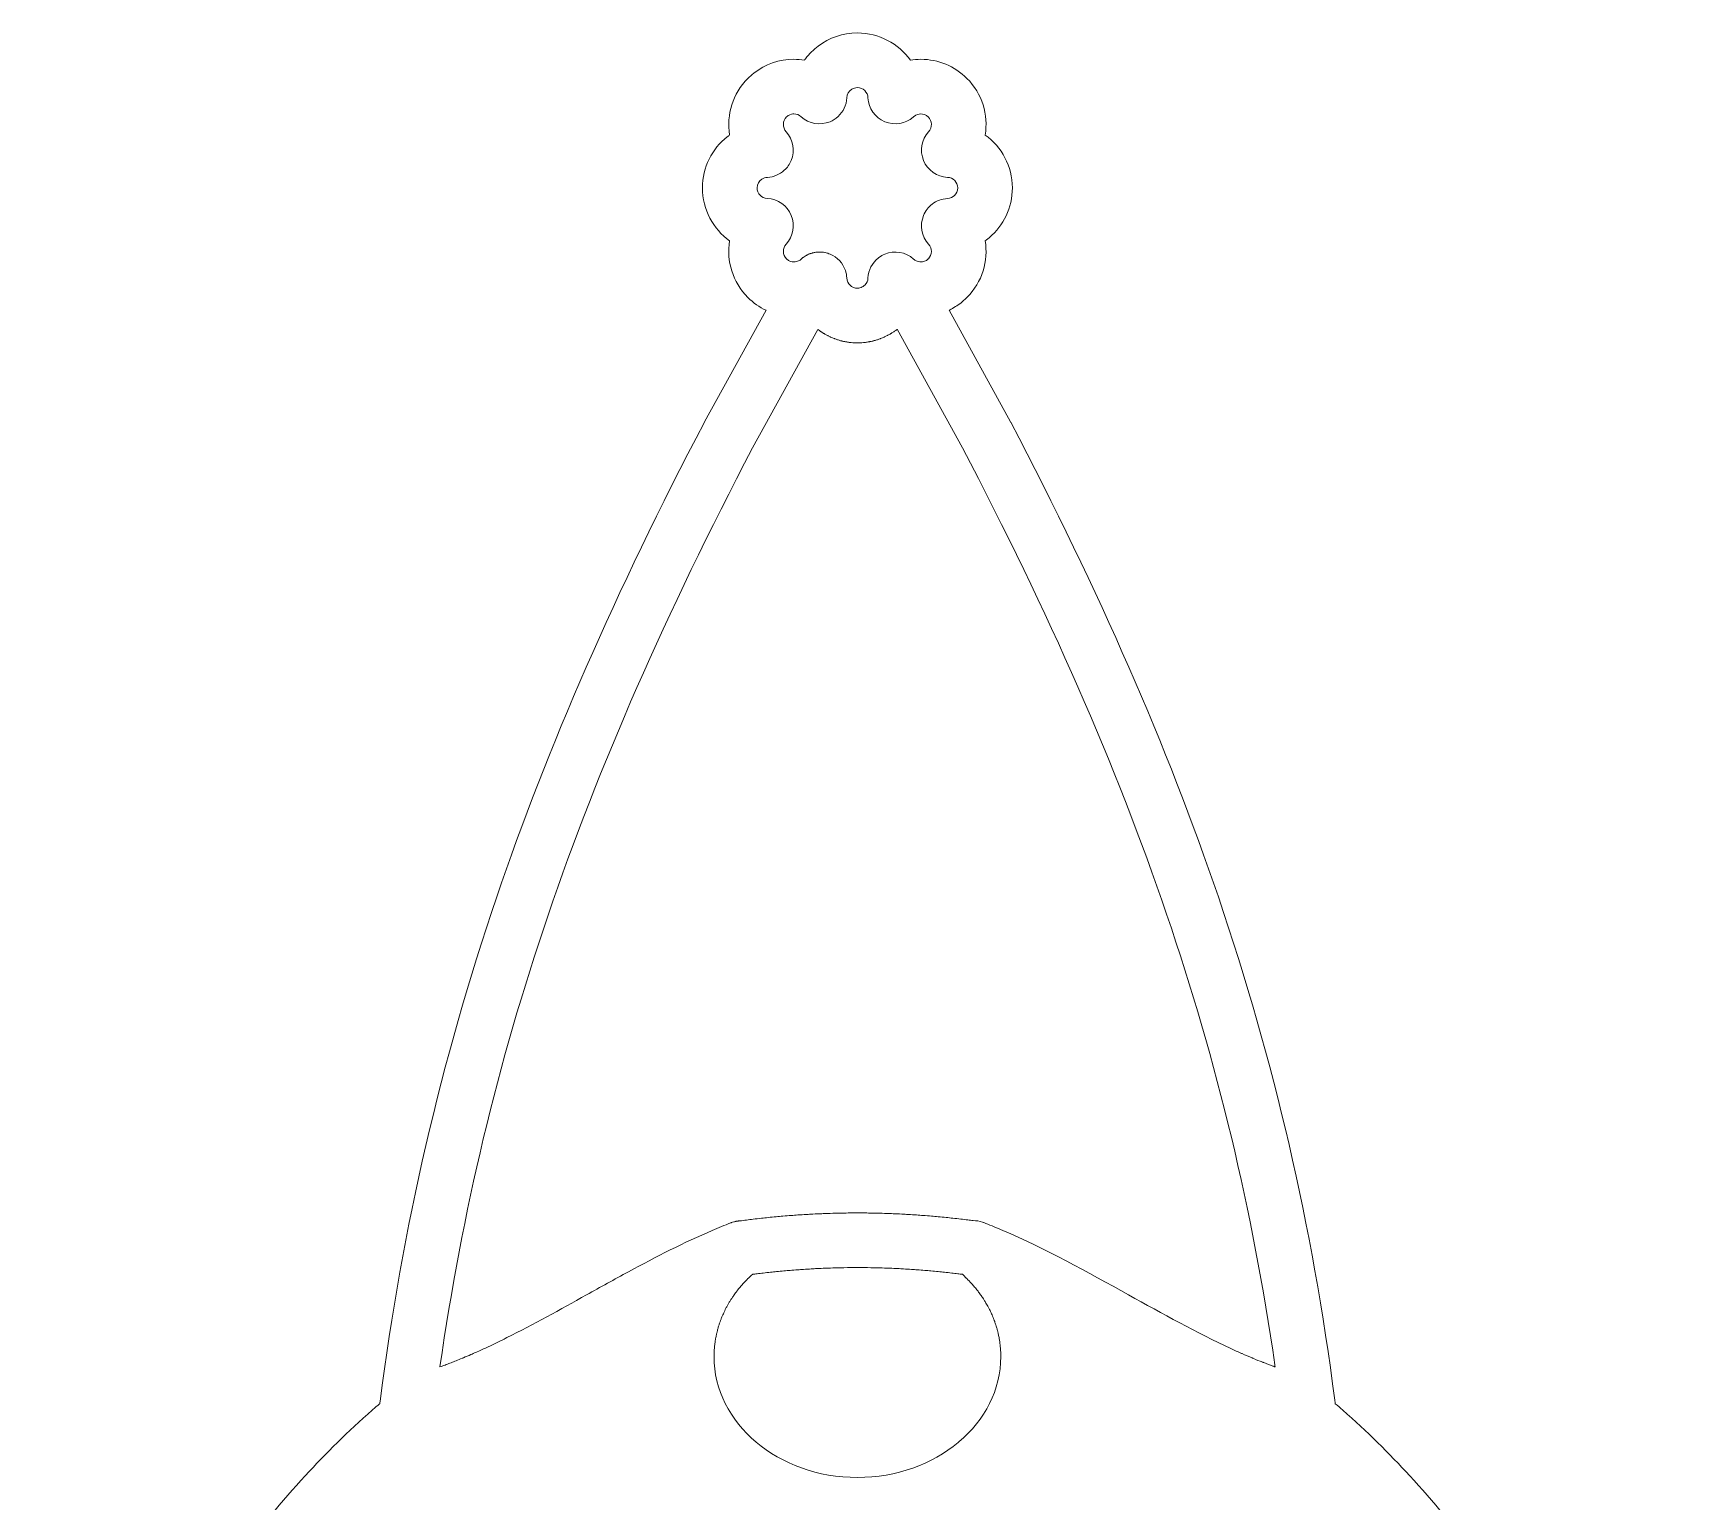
# Model space of a CAD drawing. Header units: inches. Extents: x -261 to 5410, y -3803 to -146.
# Drawn here: x 4942.9 to 5384.7, y -627.3 to -234 of the extents above; entities that cross this region are included whole.
import ezdxf

# ---------------------------------------------------------------- set-up
doc = ezdxf.new("R2010")
doc.units = ezdxf.units.IN
doc.header["$MEASUREMENT"] = 0
doc.layers.add('Layer 1', color=7, linetype='Continuous')

# ---------------------------------------------------------------- blocks, each defined once
blk = doc.blocks.new('block 39')
at = {"layer": 'Layer 1', "lineweight": 0}
for points, knots in [([(5378.87, -774.85), (5378.06, -774.23), (5377.09, -773.7), (5375.88, -773.24), (5375.67, -763.93), (5374.89, -754.73), (5373.53, -745.82), (5372.23, -737.09), (5370.22, -727.91), (5367.37, -717.75), (5367.36, -717.71), (5367.35, -717.68), (5367.34, -717.64), (5364.66, -708.61), (5361.41, -699.59), (5357.67, -690.83), (5357.66, -690.82), (5357.65, -690.8), (5357.64, -690.78), (5350.19, -673.71), (5340.73, -657.32), (5329.5, -642.08), (5324.01, -634.63), (5318.03, -627.37), (5311.72, -620.49), (5306.23, -614.5), (5300.2, -608.59), (5293.78, -602.9), (5293.75, -602.88), (5293.73, -602.86), (5293.7, -602.83), (5293.2, -602.4), (5292.43, -601.76), (5291.76, -601.2), (5291.74, -600.88), (5291.71, -600.56), (5291.65, -600.25), (5285.61, -553.5), (5275.41, -509.41), (5260.46, -465.46), (5246.84, -425.38), (5228.65, -383.79), (5204.84, -338.3), (5204.82, -338.25), (5204.79, -338.21), (5204.77, -338.16), (5204.77, -338.16), (5188.31, -308.27), (5188.31, -308.27), (5188.48, -308.19), (5188.66, -308.1), (5188.83, -308), (5189.91, -307.45), (5190.93, -306.77), (5191.88, -305.98), (5191.92, -305.94), (5191.97, -305.91), (5192.01, -305.87), (5192.38, -305.56), (5192.75, -305.22), (5193.1, -304.87), (5197.22, -300.75), (5198.87, -295.07), (5197.99, -289.7), (5198.15, -289.59), (5198.3, -289.47), (5198.45, -289.35), (5198.67, -289.18), (5198.89, -289.01), (5199.1, -288.82), (5202.88, -285.62), (5205.26, -280.85), (5205.26, -275.52), (5205.26, -269.7), (5202.41, -264.52), (5197.99, -261.35), (5198.87, -255.97), (5197.22, -250.29), (5193.1, -246.18), (5189.8, -242.88), (5185.42, -241.07), (5180.76, -241.07), (5179.81, -241.07), (5178.87, -241.14), (5177.94, -241.29), (5174.76, -236.87), (5169.58, -234.02), (5163.76, -234.02), (5159.83, -234.02), (5156.19, -235.32), (5153.26, -237.52), (5151.98, -238.48), (5150.84, -239.62), (5149.87, -240.9), (5149.76, -241.03), (5149.67, -241.16), (5149.57, -241.29), (5148.65, -241.14), (5147.7, -241.07), (5146.75, -241.07), (5142.79, -241.07), (5139.03, -242.38), (5135.97, -244.79), (5135.43, -245.22), (5134.91, -245.68), (5134.41, -246.18), (5130.3, -250.28), (5128.66, -255.95), (5129.53, -261.31), (5129.53, -261.31), (5129.53, -261.34), (5129.53, -261.34), (5129.31, -261.5), (5129.09, -261.66), (5128.88, -261.84), (5124.83, -265.04), (5122.25, -269.99), (5122.25, -275.52), (5122.25, -281.35), (5125.11, -286.53), (5129.52, -289.71), (5128.65, -295.07), (5130.3, -300.75), (5134.41, -304.87), (5135.85, -306.3), (5137.49, -307.46), (5139.27, -308.3), (5139.27, -308.3), (5122.82, -338.16), (5122.82, -338.16), (5122.8, -338.21), (5122.78, -338.25), (5122.75, -338.3), (5098.95, -383.78), (5080.75, -425.38), (5067.13, -465.46), (5052.15, -509.53), (5041.93, -553.75), (5035.89, -600.65), (5035.86, -600.82), (5035.86, -600.99), (5035.85, -601.16), (5035.83, -601.18), (5035.81, -601.19), (5035.79, -601.22), (5035.7, -601.29), (5035.61, -601.37), (5035.52, -601.44), (5035.27, -601.64), (5035.03, -601.84), (5034.79, -602.04), (5034.78, -602.06), (5034.77, -602.07), (5034.75, -602.08), (5034.42, -602.36), (5034.11, -602.62), (5033.86, -602.83), (5033.83, -602.86), (5033.8, -602.88), (5033.78, -602.9), (5027.36, -608.59), (5021.32, -614.5), (5015.84, -620.49), (5009.53, -627.37), (5003.55, -634.63), (4998.05, -642.08), (4986.84, -657.3), (4977.37, -673.69), (4969.91, -690.78), (4969.91, -690.8), (4969.9, -690.82), (4969.89, -690.83), (4966.15, -699.59), (4962.9, -708.61), (4960.22, -717.64), (4960.21, -717.68), (4960.2, -717.71), (4960.19, -717.75), (4957.34, -727.91), (4955.33, -737.09), (4954.03, -745.79), (4952.68, -754.67), (4951.9, -763.8), (4951.69, -773.05), (4951.68, -773.11), (4951.68, -773.18), (4951.68, -773.24), (4950.48, -773.69), (4949.54, -774.21), (4948.73, -774.81), (4948.71, -774.82), (4948.7, -774.84), (4948.68, -774.85), (4942.9, -779.3), (4943.04, -788.9), (4943.37, -792.82), (4943.78, -797.66), (4945.4, -806.27), (4951.67, -809.59), (4953.07, -810.33), (4955.17, -811.1), (4959.88, -811.56), (4960.97, -820.41), (4963.45, -831.43), (4968.92, -841.92), (4969.72, -843.45), (4970.78, -845.98), (4971.89, -848.66), (4976.8, -860.47), (4982.37, -873.85), (4993.07, -873.85), (4993.28, -873.85), (4993.5, -873.84), (4993.73, -873.83), (4998.81, -873.54), (5003.27, -871.78), (5006.96, -868.7), (5007.06, -868.63), (5007.15, -868.55), (5007.24, -868.47), (5010.98, -865.25), (5013.9, -860.64), (5015.8, -854.81), (5015.85, -854.98), (5015.91, -855.15), (5015.97, -855.32), (5020.47, -869.19), (5026.02, -883.12), (5032.56, -896.89), (5029.6, -900.84), (5026.74, -905.22), (5023.89, -910.17), (5012.74, -929.56), (5009.72, -944.32), (5014.64, -955.31), (5018.32, -963.51), (5026.04, -968.88), (5037.58, -971.29), (5049.46, -973.77), (5060.96, -975.02), (5071.75, -975.02), (5093.92, -975.02), (5113.22, -969.77), (5127.56, -959.82), (5128.92, -958.88), (5130.23, -957.9), (5131.47, -956.88), (5131.74, -956.66), (5132.01, -956.45), (5132.28, -956.21), (5142.72, -947.43), (5148.97, -936.22), (5149.67, -924.78), (5149.73, -923.84), (5149.75, -922.89), (5149.75, -921.94), (5149.9, -921.94), (5150.06, -921.94), (5150.21, -921.95), (5154.78, -922.01), (5159.32, -922.05), (5163.78, -922.05), (5168.4, -922.05), (5173.09, -922.01), (5177.8, -921.94), (5177.8, -922.89), (5177.83, -923.83), (5177.89, -924.78), (5178.68, -937.86), (5186.74, -950.63), (5199.99, -959.82), (5214.33, -969.77), (5233.63, -975.02), (5255.8, -975.02), (5266.6, -975.02), (5278.09, -973.77), (5289.97, -971.29), (5296.69, -969.89), (5302.11, -967.49), (5306.19, -964.11), (5306.28, -964.04), (5306.36, -963.97), (5306.45, -963.89), (5309.26, -961.5), (5311.42, -958.64), (5312.92, -955.31), (5317.84, -944.32), (5314.82, -929.56), (5303.66, -910.17), (5300.82, -905.22), (5297.96, -900.84), (5295, -896.89), (5301.62, -882.93), (5307.24, -868.83), (5311.78, -854.76), (5311.83, -854.93), (5311.89, -855.1), (5311.95, -855.26), (5315.82, -866.65), (5323.58, -873.24), (5333.88, -873.83), (5334.1, -873.84), (5334.31, -873.85), (5334.53, -873.85), (5334.53, -873.85), (5334.54, -873.85), (5334.54, -873.85), (5337.75, -873.84), (5340.49, -872.64), (5342.9, -870.62), (5343, -870.55), (5343.1, -870.47), (5343.19, -870.38), (5348.64, -865.64), (5352.32, -856.79), (5355.7, -848.68), (5356.81, -846), (5357.87, -843.46), (5358.69, -841.91), (5364.16, -831.43), (5366.63, -820.41), (5367.72, -811.56), (5367.86, -811.55), (5368, -811.53), (5368.14, -811.52), (5372.53, -811.05), (5374.53, -810.31), (5375.89, -809.59), (5376.71, -809.16), (5377.45, -808.63), (5378.12, -808.04), (5382.56, -804.08), (5383.83, -797.03), (5384.19, -792.83), (5384.52, -788.9), (5384.66, -779.3), (5378.87, -774.85)], [0, 0, 0, 0, 1, 1, 1, 2, 2, 2, 3, 3, 3, 4, 4, 4, 5, 5, 5, 6, 6, 6, 7, 7, 7, 8, 8, 8, 9, 9, 9, 10, 10, 10, 11, 11, 11, 12, 12, 12, 13, 13, 13, 14, 14, 14, 15, 15, 15, 16, 16, 16, 17, 17, 17, 18, 18, 18, 19, 19, 19, 20, 20, 20, 21, 21, 21, 22, 22, 22, 23, 23, 23, 24, 24, 24, 25, 25, 25, 26, 26, 26, 27, 27, 27, 28, 28, 28, 29, 29, 29, 30, 30, 30, 31, 31, 31, 32, 32, 32, 33, 33, 33, 34, 34, 34, 35, 35, 35, 36, 36, 36, 37, 37, 37, 38, 38, 38, 39, 39, 39, 40, 40, 40, 41, 41, 41, 42, 42, 42, 43, 43, 43, 44, 44, 44, 45, 45, 45, 46, 46, 46, 47, 47, 47, 48, 48, 48, 49, 49, 49, 50, 50, 50, 51, 51, 51, 52, 52, 52, 53, 53, 53, 54, 54, 54, 55, 55, 55, 56, 56, 56, 57, 57, 57, 58, 58, 58, 59, 59, 59, 60, 60, 60, 61, 61, 61, 62, 62, 62, 63, 63, 63, 64, 64, 64, 65, 65, 65, 66, 66, 66, 67, 67, 67, 68, 68, 68, 69, 69, 69, 70, 70, 70, 71, 71, 71, 72, 72, 72, 73, 73, 73, 74, 74, 74, 75, 75, 75, 76, 76, 76, 77, 77, 77, 78, 78, 78, 79, 79, 79, 80, 80, 80, 81, 81, 81, 82, 82, 82, 83, 83, 83, 84, 84, 84, 85, 85, 85, 86, 86, 86, 87, 87, 87, 88, 88, 88, 89, 89, 89, 90, 90, 90, 91, 91, 91, 92, 92, 92, 93, 93, 93, 94, 94, 94, 95, 95, 95, 96, 96, 96, 97, 97, 97, 98, 98, 98, 99, 99, 99, 100, 100, 100, 101, 101, 101, 102, 102, 102, 103, 103, 103, 104, 104, 104, 105, 105, 105, 106, 106, 106, 107, 107, 107, 108, 108, 108, 109, 109, 109, 110, 110, 110, 111, 111, 111, 112, 112, 112, 112]), ([(5138.13, -273.19), (5138.13, -273.19), (5138.14, -273.18), (5138.14, -273.18), (5138.57, -272.89), (5139.07, -272.71), (5139.63, -272.69), (5141.35, -272.6), (5142.95, -271.92), (5144.18, -270.8), (5144.97, -270.09), (5145.6, -269.19), (5146.03, -268.18), (5147.11, -265.57), (5146.59, -262.56), (5144.69, -260.47), (5143.66, -259.33), (5143.69, -257.6), (5144.76, -256.52), (5144.91, -256.37), (5145.07, -256.25), (5145.22, -256.15), (5145.24, -256.13), (5145.26, -256.11), (5145.28, -256.1), (5145.81, -255.78), (5146.35, -255.7), (5146.75, -255.7), (5147.47, -255.7), (5148.16, -255.97), (5148.7, -256.46), (5150.8, -258.35), (5153.8, -258.88), (5156.42, -257.79), (5157.22, -257.46), (5157.94, -256.99), (5158.56, -256.43), (5158.57, -256.43), (5158.58, -256.42), (5158.59, -256.4), (5159.97, -255.12), (5160.82, -253.34), (5160.92, -251.39), (5160.97, -250.42), (5161.49, -249.58), (5162.24, -249.1), (5162.68, -248.81), (5163.2, -248.65), (5163.76, -248.65), (5165.27, -248.65), (5166.51, -249.86), (5166.59, -251.39), (5166.73, -254.22), (5168.48, -256.71), (5171.1, -257.79), (5173.68, -258.86), (5176.64, -258.36), (5178.73, -256.53), (5178.83, -256.45), (5178.92, -256.38), (5179.02, -256.29), (5179.52, -255.91), (5180.13, -255.7), (5180.76, -255.7), (5181.29, -255.7), (5182.07, -255.84), (5182.76, -256.53), (5183.83, -257.6), (5183.86, -259.33), (5182.82, -260.46), (5180.92, -262.56), (5180.4, -265.56), (5181.48, -268.18), (5182.57, -270.79), (5185.06, -272.55), (5187.88, -272.69), (5189.42, -272.76), (5190.62, -274.01), (5190.62, -275.52), (5190.62, -276.3), (5190.31, -277), (5189.8, -277.51), (5189.31, -278), (5188.63, -278.32), (5187.88, -278.36), (5186.37, -278.44), (5184.95, -278.98), (5183.79, -279.87), (5182.79, -280.63), (5181.98, -281.66), (5181.48, -282.87), (5180.4, -285.49), (5180.92, -288.49), (5182.83, -290.59), (5183.86, -291.72), (5183.82, -293.44), (5182.76, -294.51), (5182.76, -294.51), (5182.75, -294.52), (5182.75, -294.52), (5182.07, -295.2), (5181.3, -295.34), (5180.77, -295.34), (5180.33, -295.34), (5179.89, -295.24), (5179.48, -295.05), (5179.25, -294.94), (5179.02, -294.77), (5178.8, -294.58), (5176.7, -292.68), (5173.7, -292.17), (5171.09, -293.25), (5170.53, -293.48), (5170.01, -293.78), (5169.54, -294.14), (5169.46, -294.19), (5169.38, -294.25), (5169.31, -294.31), (5167.71, -295.6), (5166.69, -297.53), (5166.59, -299.65), (5166.55, -300.4), (5166.24, -301.06), (5165.75, -301.54), (5165.56, -301.75), (5165.32, -301.92), (5165.07, -302.06), (5164.68, -302.27), (5164.23, -302.39), (5163.76, -302.39), (5162.24, -302.39), (5161, -301.19), (5160.92, -299.65), (5160.89, -298.94), (5160.75, -298.26), (5160.53, -297.61), (5159.86, -295.67), (5158.38, -294.07), (5156.43, -293.25), (5156.22, -293.17), (5156.02, -293.1), (5155.81, -293.03), (5155.75, -293.01), (5155.69, -293), (5155.64, -292.98), (5155.47, -292.93), (5155.31, -292.89), (5155.14, -292.86), (5155.09, -292.85), (5155.04, -292.83), (5154.99, -292.82), (5154.78, -292.78), (5154.57, -292.75), (5154.36, -292.73), (5154.32, -292.73), (5154.27, -292.73), (5154.22, -292.72), (5154.06, -292.71), (5153.89, -292.7), (5153.72, -292.7), (5153.68, -292.7), (5153.65, -292.69), (5153.62, -292.69), (5153.59, -292.69), (5153.56, -292.7), (5153.53, -292.7), (5153.37, -292.7), (5153.21, -292.71), (5153.06, -292.72), (5153.01, -292.72), (5152.97, -292.72), (5152.92, -292.73), (5152.73, -292.74), (5152.53, -292.77), (5152.33, -292.81), (5152.28, -292.82), (5152.23, -292.83), (5152.18, -292.84), (5152.03, -292.87), (5151.89, -292.9), (5151.74, -292.94), (5151.68, -292.96), (5151.61, -292.97), (5151.55, -292.99), (5151.41, -293.03), (5151.27, -293.08), (5151.13, -293.13), (5151.08, -293.15), (5151.02, -293.17), (5150.97, -293.19), (5150.79, -293.26), (5150.6, -293.34), (5150.42, -293.43), (5150.39, -293.44), (5150.36, -293.46), (5150.32, -293.48), (5150.17, -293.55), (5150.03, -293.63), (5149.89, -293.72), (5149.83, -293.75), (5149.77, -293.79), (5149.72, -293.82), (5149.59, -293.9), (5149.47, -293.98), (5149.35, -294.07), (5149.3, -294.1), (5149.25, -294.14), (5149.2, -294.18), (5149.19, -294.18), (5149.19, -294.18), (5149.18, -294.19), (5149.03, -294.31), (5148.87, -294.44), (5148.72, -294.57), (5148.51, -294.76), (5148.27, -294.92), (5148.02, -295.05), (5147.63, -295.24), (5147.19, -295.35), (5146.75, -295.35), (5146.22, -295.35), (5145.44, -295.2), (5144.76, -294.53), (5143.69, -293.45), (5143.66, -291.72), (5144.69, -290.58), (5146.59, -288.49), (5147.11, -285.48), (5146.03, -282.87), (5144.95, -280.25), (5142.45, -278.5), (5139.63, -278.36), (5138.09, -278.28), (5136.89, -277.04), (5136.89, -275.52), (5136.89, -274.56), (5137.38, -273.7), (5138.13, -273.19)], [0, 0, 0, 0, 1, 1, 1, 2, 2, 2, 3, 3, 3, 4, 4, 4, 5, 5, 5, 6, 6, 6, 7, 7, 7, 8, 8, 8, 9, 9, 9, 10, 10, 10, 11, 11, 11, 12, 12, 12, 13, 13, 13, 14, 14, 14, 15, 15, 15, 16, 16, 16, 17, 17, 17, 18, 18, 18, 19, 19, 19, 20, 20, 20, 21, 21, 21, 22, 22, 22, 23, 23, 23, 24, 24, 24, 25, 25, 25, 26, 26, 26, 27, 27, 27, 28, 28, 28, 29, 29, 29, 30, 30, 30, 31, 31, 31, 32, 32, 32, 33, 33, 33, 34, 34, 34, 35, 35, 35, 36, 36, 36, 37, 37, 37, 38, 38, 38, 39, 39, 39, 40, 40, 40, 41, 41, 41, 42, 42, 42, 43, 43, 43, 44, 44, 44, 45, 45, 45, 46, 46, 46, 47, 47, 47, 48, 48, 48, 49, 49, 49, 50, 50, 50, 51, 51, 51, 52, 52, 52, 53, 53, 53, 54, 54, 54, 55, 55, 55, 56, 56, 56, 57, 57, 57, 58, 58, 58, 59, 59, 59, 60, 60, 60, 61, 61, 61, 62, 62, 62, 63, 63, 63, 64, 64, 64, 65, 65, 65, 66, 66, 66, 67, 67, 67, 68, 68, 68, 69, 69, 69, 70, 70, 70, 71, 71, 71, 72, 72, 72, 73, 73, 73, 74, 74, 74, 75, 75, 75, 76, 76, 76, 77, 77, 77, 78, 78, 78, 79, 79, 79, 79]), ([(5153.15, -313.43), (5153.21, -313.48), (5153.27, -313.52), (5153.33, -313.56), (5153.5, -313.69), (5153.67, -313.81), (5153.85, -313.94), (5153.91, -313.98), (5153.97, -314.02), (5154.03, -314.06), (5154.25, -314.21), (5154.46, -314.34), (5154.68, -314.48), (5154.73, -314.51), (5154.77, -314.54), (5154.82, -314.56), (5155.08, -314.72), (5155.34, -314.86), (5155.61, -315), (5155.67, -315.04), (5155.73, -315.07), (5155.8, -315.1), (5156.02, -315.22), (5156.25, -315.33), (5156.48, -315.43), (5156.54, -315.46), (5156.59, -315.49), (5156.66, -315.52), (5156.93, -315.64), (5157.21, -315.75), (5157.49, -315.86), (5157.55, -315.89), (5157.61, -315.91), (5157.67, -315.93), (5157.91, -316.02), (5158.15, -316.1), (5158.4, -316.18), (5158.47, -316.2), (5158.54, -316.23), (5158.61, -316.25), (5158.9, -316.34), (5159.19, -316.42), (5159.49, -316.5), (5159.54, -316.51), (5159.59, -316.52), (5159.65, -316.53), (5159.9, -316.59), (5160.16, -316.65), (5160.42, -316.7), (5160.5, -316.72), (5160.58, -316.73), (5160.66, -316.75), (5160.96, -316.8), (5161.27, -316.85), (5161.58, -316.89), (5161.62, -316.89), (5161.65, -316.89), (5161.69, -316.9), (5161.97, -316.93), (5162.26, -316.96), (5162.54, -316.98), (5162.63, -316.98), (5162.71, -316.99), (5162.79, -316.99), (5163.11, -317.01), (5163.43, -317.02), (5163.76, -317.02), (5164.08, -317.02), (5164.4, -317.01), (5164.72, -316.99), (5164.81, -316.99), (5164.89, -316.98), (5164.98, -316.98), (5165.26, -316.96), (5165.54, -316.93), (5165.81, -316.9), (5165.85, -316.9), (5165.9, -316.89), (5165.94, -316.89), (5166.25, -316.85), (5166.56, -316.8), (5166.86, -316.74), (5166.94, -316.73), (5167.02, -316.71), (5167.1, -316.7), (5167.35, -316.65), (5167.6, -316.6), (5167.85, -316.54), (5167.91, -316.52), (5167.98, -316.51), (5168.04, -316.49), (5168.33, -316.42), (5168.63, -316.34), (5168.92, -316.25), (5168.99, -316.22), (5169.06, -316.2), (5169.13, -316.18), (5169.36, -316.1), (5169.6, -316.02), (5169.83, -315.93), (5169.9, -315.91), (5169.97, -315.88), (5170.04, -315.86), (5170.32, -315.75), (5170.6, -315.63), (5170.87, -315.51), (5170.93, -315.49), (5170.98, -315.46), (5171.04, -315.43), (5171.27, -315.33), (5171.49, -315.22), (5171.71, -315.1), (5171.79, -315.07), (5171.86, -315.03), (5171.93, -314.99), (5172.19, -314.85), (5172.45, -314.71), (5172.71, -314.56), (5172.75, -314.53), (5172.78, -314.51), (5172.81, -314.49), (5173.04, -314.35), (5173.26, -314.21), (5173.48, -314.06), (5173.55, -314.02), (5173.62, -313.97), (5173.69, -313.92), (5173.93, -313.76), (5174.16, -313.59), (5174.39, -313.41), (5174.4, -313.4), (5174.41, -313.4), (5174.42, -313.39), (5174.42, -313.39), (5191.91, -345.15), (5191.91, -345.15), (5238.21, -433.64), (5263.55, -507.83), (5275.58, -590.76), (5275.6, -590.95), (5275.63, -591.15), (5275.66, -591.34), (5275.57, -591.3), (5275.47, -591.27), (5275.37, -591.24), (5275.27, -591.2), (5275.17, -591.16), (5275.07, -591.13), (5274.26, -590.83), (5273.43, -590.52), (5272.6, -590.19), (5272.51, -590.16), (5272.42, -590.12), (5272.34, -590.09), (5271.48, -589.76), (5270.62, -589.41), (5269.75, -589.04), (5269.68, -589.01), (5269.6, -588.98), (5269.53, -588.95), (5268.64, -588.58), (5267.73, -588.19), (5266.81, -587.79), (5266.76, -587.77), (5266.72, -587.74), (5266.67, -587.72), (5265.72, -587.3), (5264.75, -586.87), (5263.78, -586.42), (5254.76, -582.25), (5245.43, -577.06), (5236.4, -572.04), (5225.41, -565.94), (5214.11, -559.66), (5202.7, -554.78), (5201.18, -554.12), (5199.65, -553.5), (5198.12, -552.9), (5197.94, -552.82), (5197.75, -552.75), (5197.56, -552.68), (5197.48, -552.65), (5197.4, -552.62), (5197.31, -552.59), (5197.29, -552.58), (5197.27, -552.57), (5197.25, -552.57), (5196.45, -552.29), (5195.63, -552.15), (5194.81, -552.16), (5194.31, -552.1), (5193.81, -552.04), (5193.3, -551.98), (5192.7, -551.9), (5192.09, -551.82), (5191.48, -551.75), (5190.78, -551.66), (5190.07, -551.59), (5189.36, -551.51), (5188.75, -551.44), (5188.14, -551.37), (5187.53, -551.31), (5186.82, -551.24), (5186.11, -551.17), (5185.4, -551.11), (5184.79, -551.05), (5184.19, -550.99), (5183.58, -550.94), (5182.86, -550.88), (5182.13, -550.83), (5181.41, -550.77), (5180.81, -550.73), (5180.22, -550.68), (5179.62, -550.64), (5178.87, -550.59), (5178.13, -550.54), (5177.38, -550.5), (5176.81, -550.47), (5176.23, -550.43), (5175.66, -550.4), (5174.87, -550.36), (5174.09, -550.33), (5173.31, -550.3), (5172.77, -550.28), (5172.23, -550.25), (5171.69, -550.23), (5170.82, -550.2), (5169.95, -550.18), (5169.07, -550.16), (5168.63, -550.15), (5168.18, -550.14), (5167.73, -550.13), (5166.41, -550.11), (5165.09, -550.09), (5163.77, -550.09), (5162.44, -550.09), (5161.11, -550.11), (5159.78, -550.13), (5159.35, -550.14), (5158.92, -550.15), (5158.48, -550.16), (5157.58, -550.18), (5156.69, -550.2), (5155.79, -550.23), (5155.27, -550.25), (5154.75, -550.28), (5154.23, -550.3), (5153.42, -550.33), (5152.6, -550.36), (5151.79, -550.4), (5151.23, -550.43), (5150.67, -550.47), (5150.11, -550.5), (5149.34, -550.55), (5148.57, -550.59), (5147.8, -550.64), (5147.21, -550.68), (5146.63, -550.73), (5146.05, -550.78), (5145.3, -550.83), (5144.56, -550.89), (5143.81, -550.95), (5143.21, -551), (5142.62, -551.06), (5142.02, -551.12), (5141.29, -551.19), (5140.56, -551.25), (5139.83, -551.33), (5139.23, -551.39), (5138.62, -551.46), (5138.02, -551.53), (5137.3, -551.61), (5136.58, -551.68), (5135.86, -551.77), (5135.25, -551.84), (5134.64, -551.93), (5134.03, -552), (5133.45, -552.08), (5132.88, -552.15), (5132.31, -552.22), (5132.22, -552.23), (5132.13, -552.24), (5132.05, -552.24), (5131.97, -552.25), (5131.89, -552.25), (5131.81, -552.26), (5131.68, -552.28), (5131.56, -552.29), (5131.43, -552.31), (5131.36, -552.33), (5131.28, -552.34), (5131.21, -552.35), (5131.07, -552.38), (5130.93, -552.41), (5130.79, -552.45), (5130.73, -552.46), (5130.68, -552.47), (5130.62, -552.49), (5130.42, -552.54), (5130.22, -552.61), (5130.03, -552.68), (5129.95, -552.71), (5129.87, -552.74), (5129.79, -552.77), (5128.15, -553.41), (5126.52, -554.07), (5124.89, -554.77), (5117.34, -558), (5109.84, -561.85), (5102.44, -565.85), (5098.66, -567.9), (5094.9, -569.98), (5091.19, -572.05), (5084.17, -575.95), (5076.92, -579.98), (5069.87, -583.5), (5069.82, -583.53), (5069.76, -583.56), (5069.7, -583.59), (5068.94, -583.97), (5068.19, -584.33), (5067.45, -584.69), (5067.22, -584.81), (5066.99, -584.91), (5066.76, -585.03), (5066.25, -585.27), (5065.75, -585.51), (5065.25, -585.75), (5064.98, -585.87), (5064.72, -585.99), (5064.46, -586.12), (5063.99, -586.34), (5063.52, -586.55), (5063.06, -586.76), (5062.81, -586.88), (5062.56, -586.99), (5062.3, -587.11), (5061.8, -587.33), (5061.3, -587.55), (5060.81, -587.77), (5060.62, -587.86), (5060.42, -587.94), (5060.23, -588.03), (5059.55, -588.32), (5058.88, -588.61), (5058.22, -588.89), (5058.1, -588.94), (5057.99, -588.98), (5057.87, -589.03), (5057.33, -589.26), (5056.78, -589.48), (5056.24, -589.7), (5056.03, -589.79), (5055.81, -589.87), (5055.59, -589.96), (5055.16, -590.13), (5054.72, -590.3), (5054.29, -590.46), (5054.07, -590.55), (5053.84, -590.64), (5053.61, -590.72), (5053.18, -590.88), (5052.76, -591.04), (5052.34, -591.19), (5052.34, -591.19), (5051.92, -591.34), (5051.92, -591.34), (5063.92, -508.17), (5089.28, -433.84), (5135.68, -345.15), (5135.68, -345.15), (5153.15, -313.43), (5153.15, -313.43)], [0, 0, 0, 0, 1, 1, 1, 2, 2, 2, 3, 3, 3, 4, 4, 4, 5, 5, 5, 6, 6, 6, 7, 7, 7, 8, 8, 8, 9, 9, 9, 10, 10, 10, 11, 11, 11, 12, 12, 12, 13, 13, 13, 14, 14, 14, 15, 15, 15, 16, 16, 16, 17, 17, 17, 18, 18, 18, 19, 19, 19, 20, 20, 20, 21, 21, 21, 22, 22, 22, 23, 23, 23, 24, 24, 24, 25, 25, 25, 26, 26, 26, 27, 27, 27, 28, 28, 28, 29, 29, 29, 30, 30, 30, 31, 31, 31, 32, 32, 32, 33, 33, 33, 34, 34, 34, 35, 35, 35, 36, 36, 36, 37, 37, 37, 38, 38, 38, 39, 39, 39, 40, 40, 40, 41, 41, 41, 42, 42, 42, 43, 43, 43, 44, 44, 44, 45, 45, 45, 46, 46, 46, 47, 47, 47, 48, 48, 48, 49, 49, 49, 50, 50, 50, 51, 51, 51, 52, 52, 52, 53, 53, 53, 54, 54, 54, 55, 55, 55, 56, 56, 56, 57, 57, 57, 58, 58, 58, 59, 59, 59, 60, 60, 60, 61, 61, 61, 62, 62, 62, 63, 63, 63, 64, 64, 64, 65, 65, 65, 66, 66, 66, 67, 67, 67, 68, 68, 68, 69, 69, 69, 70, 70, 70, 71, 71, 71, 72, 72, 72, 73, 73, 73, 74, 74, 74, 75, 75, 75, 76, 76, 76, 77, 77, 77, 78, 78, 78, 79, 79, 79, 80, 80, 80, 81, 81, 81, 82, 82, 82, 83, 83, 83, 84, 84, 84, 85, 85, 85, 86, 86, 86, 87, 87, 87, 88, 88, 88, 89, 89, 89, 90, 90, 90, 91, 91, 91, 92, 92, 92, 93, 93, 93, 94, 94, 94, 95, 95, 95, 96, 96, 96, 97, 97, 97, 98, 98, 98, 99, 99, 99, 100, 100, 100, 101, 101, 101, 102, 102, 102, 103, 103, 103, 104, 104, 104, 105, 105, 105, 106, 106, 106, 107, 107, 107, 108, 108, 108, 109, 109, 109, 110, 110, 110, 111, 111, 111, 112, 112, 112, 113, 113, 113, 114, 114, 114, 115, 115, 115, 116, 116, 116, 117, 117, 117, 118, 118, 118, 119, 119, 119, 120, 120, 120, 121, 121, 121, 122, 122, 122, 123, 123, 123, 124, 124, 124, 124]), ([(5136.87, -566.39), (5137.42, -566.33), (5137.98, -566.26), (5138.53, -566.19), (5139.18, -566.12), (5139.82, -566.05), (5140.47, -565.98), (5141.02, -565.92), (5141.57, -565.86), (5142.12, -565.81), (5142.78, -565.74), (5143.44, -565.68), (5144.09, -565.62), (5144.64, -565.57), (5145.18, -565.52), (5145.72, -565.48), (5146.39, -565.42), (5147.06, -565.37), (5147.74, -565.33), (5148.27, -565.29), (5148.8, -565.24), (5149.33, -565.21), (5150.02, -565.16), (5150.71, -565.13), (5151.4, -565.09), (5151.92, -565.06), (5152.43, -565.03), (5152.94, -565), (5153.67, -564.96), (5154.39, -564.94), (5155.12, -564.91), (5155.59, -564.89), (5156.07, -564.87), (5156.55, -564.85), (5157.35, -564.82), (5158.16, -564.81), (5158.96, -564.79), (5159.36, -564.78), (5159.76, -564.77), (5160.16, -564.76), (5161.37, -564.74), (5162.57, -564.73), (5163.77, -564.73), (5164.97, -564.73), (5166.17, -564.74), (5167.38, -564.76), (5167.77, -564.77), (5168.17, -564.78), (5168.57, -564.79), (5169.38, -564.81), (5170.18, -564.82), (5170.99, -564.85), (5171.47, -564.87), (5171.95, -564.89), (5172.42, -564.91), (5173.15, -564.94), (5173.88, -564.96), (5174.6, -565), (5175.11, -565.03), (5175.63, -565.06), (5176.14, -565.09), (5176.83, -565.13), (5177.52, -565.16), (5178.22, -565.21), (5178.75, -565.24), (5179.27, -565.29), (5179.8, -565.32), (5180.48, -565.37), (5181.15, -565.42), (5181.83, -565.48), (5182.36, -565.52), (5182.9, -565.57), (5183.44, -565.62), (5184.1, -565.68), (5184.77, -565.74), (5185.43, -565.81), (5185.98, -565.86), (5186.52, -565.92), (5187.06, -565.98), (5187.72, -566.05), (5188.37, -566.12), (5189.03, -566.19), (5189.58, -566.26), (5190.12, -566.32), (5190.66, -566.39), (5191.07, -566.44), (5191.47, -566.49), (5191.87, -566.54), (5192.23, -566.87), (5192.58, -567.2), (5192.92, -567.53), (5192.96, -567.58), (5193.02, -567.63), (5193.06, -567.67), (5193.47, -568.08), (5193.87, -568.49), (5194.25, -568.91), (5194.36, -569.03), (5194.46, -569.14), (5194.56, -569.26), (5194.83, -569.57), (5195.1, -569.87), (5195.36, -570.18), (5195.49, -570.34), (5195.61, -570.5), (5195.74, -570.66), (5195.96, -570.94), (5196.18, -571.22), (5196.39, -571.5), (5196.52, -571.67), (5196.64, -571.86), (5196.77, -572.04), (5196.96, -572.3), (5197.15, -572.57), (5197.33, -572.84), (5197.46, -573.04), (5197.58, -573.23), (5197.7, -573.42), (5197.87, -573.69), (5198.04, -573.96), (5198.2, -574.23), (5198.32, -574.43), (5198.43, -574.63), (5198.54, -574.83), (5198.69, -575.1), (5198.84, -575.37), (5198.98, -575.64), (5199.09, -575.85), (5199.19, -576.06), (5199.29, -576.27), (5199.43, -576.54), (5199.56, -576.82), (5199.68, -577.09), (5199.78, -577.3), (5199.87, -577.52), (5199.96, -577.73), (5200.08, -578.01), (5200.19, -578.29), (5200.3, -578.57), (5200.38, -578.78), (5200.46, -579), (5200.54, -579.22), (5200.64, -579.5), (5200.74, -579.79), (5200.83, -580.07), (5200.9, -580.29), (5200.97, -580.51), (5201.04, -580.73), (5201.12, -581.02), (5201.2, -581.31), (5201.27, -581.61), (5201.33, -581.83), (5201.39, -582.05), (5201.44, -582.27), (5201.51, -582.57), (5201.57, -582.87), (5201.63, -583.17), (5201.67, -583.39), (5201.72, -583.6), (5201.76, -583.82), (5201.81, -584.14), (5201.86, -584.46), (5201.9, -584.77), (5201.93, -584.98), (5201.96, -585.18), (5201.99, -585.39), (5202.03, -585.75), (5202.05, -586.1), (5202.08, -586.46), (5202.1, -586.63), (5202.11, -586.81), (5202.12, -586.98), (5202.16, -587.51), (5202.17, -588.05), (5202.17, -588.58), (5202.17, -597.48), (5197.89, -605.55), (5190.97, -611.41), (5190.89, -611.49), (5190.8, -611.56), (5190.71, -611.63), (5183.77, -617.4), (5174.25, -620.96), (5163.76, -620.96), (5142.57, -620.96), (5125.34, -606.44), (5125.34, -588.58), (5125.34, -588.05), (5125.36, -587.51), (5125.39, -586.98), (5125.4, -586.8), (5125.42, -586.63), (5125.43, -586.45), (5125.46, -586.1), (5125.48, -585.75), (5125.52, -585.39), (5125.55, -585.18), (5125.58, -584.98), (5125.61, -584.77), (5125.66, -584.45), (5125.7, -584.14), (5125.75, -583.82), (5125.79, -583.6), (5125.84, -583.38), (5125.88, -583.16), (5125.94, -582.86), (5126, -582.57), (5126.07, -582.27), (5126.12, -582.05), (5126.18, -581.82), (5126.24, -581.6), (5126.32, -581.31), (5126.39, -581.03), (5126.47, -580.74), (5126.54, -580.51), (5126.61, -580.29), (5126.69, -580.06), (5126.78, -579.78), (5126.87, -579.51), (5126.97, -579.23), (5127.05, -579.01), (5127.13, -578.78), (5127.22, -578.56), (5127.32, -578.29), (5127.43, -578.02), (5127.54, -577.75), (5127.64, -577.53), (5127.74, -577.3), (5127.84, -577.08), (5127.96, -576.82), (5128.08, -576.55), (5128.21, -576.29), (5128.32, -576.07), (5128.42, -575.85), (5128.54, -575.64), (5128.67, -575.37), (5128.81, -575.12), (5128.96, -574.86), (5129.08, -574.64), (5129.2, -574.43), (5129.32, -574.22), (5129.47, -573.96), (5129.63, -573.71), (5129.79, -573.45), (5129.92, -573.25), (5130.05, -573.04), (5130.19, -572.84), (5130.36, -572.58), (5130.54, -572.33), (5130.72, -572.07), (5130.86, -571.88), (5130.99, -571.68), (5131.13, -571.49), (5131.33, -571.23), (5131.54, -570.97), (5131.74, -570.71), (5131.88, -570.53), (5132.01, -570.36), (5132.16, -570.18), (5132.4, -569.89), (5132.65, -569.61), (5132.91, -569.32), (5133.03, -569.18), (5133.14, -569.05), (5133.26, -568.91), (5133.64, -568.49), (5134.04, -568.08), (5134.44, -567.68), (5134.51, -567.62), (5134.58, -567.56), (5134.64, -567.5), (5134.97, -567.18), (5135.3, -566.86), (5135.65, -566.55), (5135.67, -566.55), (5135.69, -566.55), (5135.71, -566.54), (5136.09, -566.49), (5136.48, -566.44), (5136.87, -566.39)], [0, 0, 0, 0, 1, 1, 1, 2, 2, 2, 3, 3, 3, 4, 4, 4, 5, 5, 5, 6, 6, 6, 7, 7, 7, 8, 8, 8, 9, 9, 9, 10, 10, 10, 11, 11, 11, 12, 12, 12, 13, 13, 13, 14, 14, 14, 15, 15, 15, 16, 16, 16, 17, 17, 17, 18, 18, 18, 19, 19, 19, 20, 20, 20, 21, 21, 21, 22, 22, 22, 23, 23, 23, 24, 24, 24, 25, 25, 25, 26, 26, 26, 27, 27, 27, 28, 28, 28, 29, 29, 29, 30, 30, 30, 31, 31, 31, 32, 32, 32, 33, 33, 33, 34, 34, 34, 35, 35, 35, 36, 36, 36, 37, 37, 37, 38, 38, 38, 39, 39, 39, 40, 40, 40, 41, 41, 41, 42, 42, 42, 43, 43, 43, 44, 44, 44, 45, 45, 45, 46, 46, 46, 47, 47, 47, 48, 48, 48, 49, 49, 49, 50, 50, 50, 51, 51, 51, 52, 52, 52, 53, 53, 53, 54, 54, 54, 55, 55, 55, 56, 56, 56, 57, 57, 57, 58, 58, 58, 59, 59, 59, 60, 60, 60, 61, 61, 61, 62, 62, 62, 63, 63, 63, 64, 64, 64, 65, 65, 65, 66, 66, 66, 67, 67, 67, 68, 68, 68, 69, 69, 69, 70, 70, 70, 71, 71, 71, 72, 72, 72, 73, 73, 73, 74, 74, 74, 75, 75, 75, 76, 76, 76, 77, 77, 77, 78, 78, 78, 79, 79, 79, 80, 80, 80, 81, 81, 81, 82, 82, 82, 83, 83, 83, 84, 84, 84, 85, 85, 85, 86, 86, 86, 87, 87, 87, 88, 88, 88, 89, 89, 89, 90, 90, 90, 91, 91, 91, 92, 92, 92, 93, 93, 93, 93])]:
    blk.add_open_spline(points, degree=3, knots=knots, dxfattribs=at)
blk = doc.blocks.new('block 28')
at = {"layer": 'Layer 1'}
blk.add_blockref('block 39', (0, 0), dxfattribs=at)

msp = doc.modelspace()

# ---------------------------------------------------------------- block references
at = {"layer": 'Layer 1'}
msp.add_blockref('block 28', (0, 0), dxfattribs=at)

doc.saveas('drawing.dxf')
